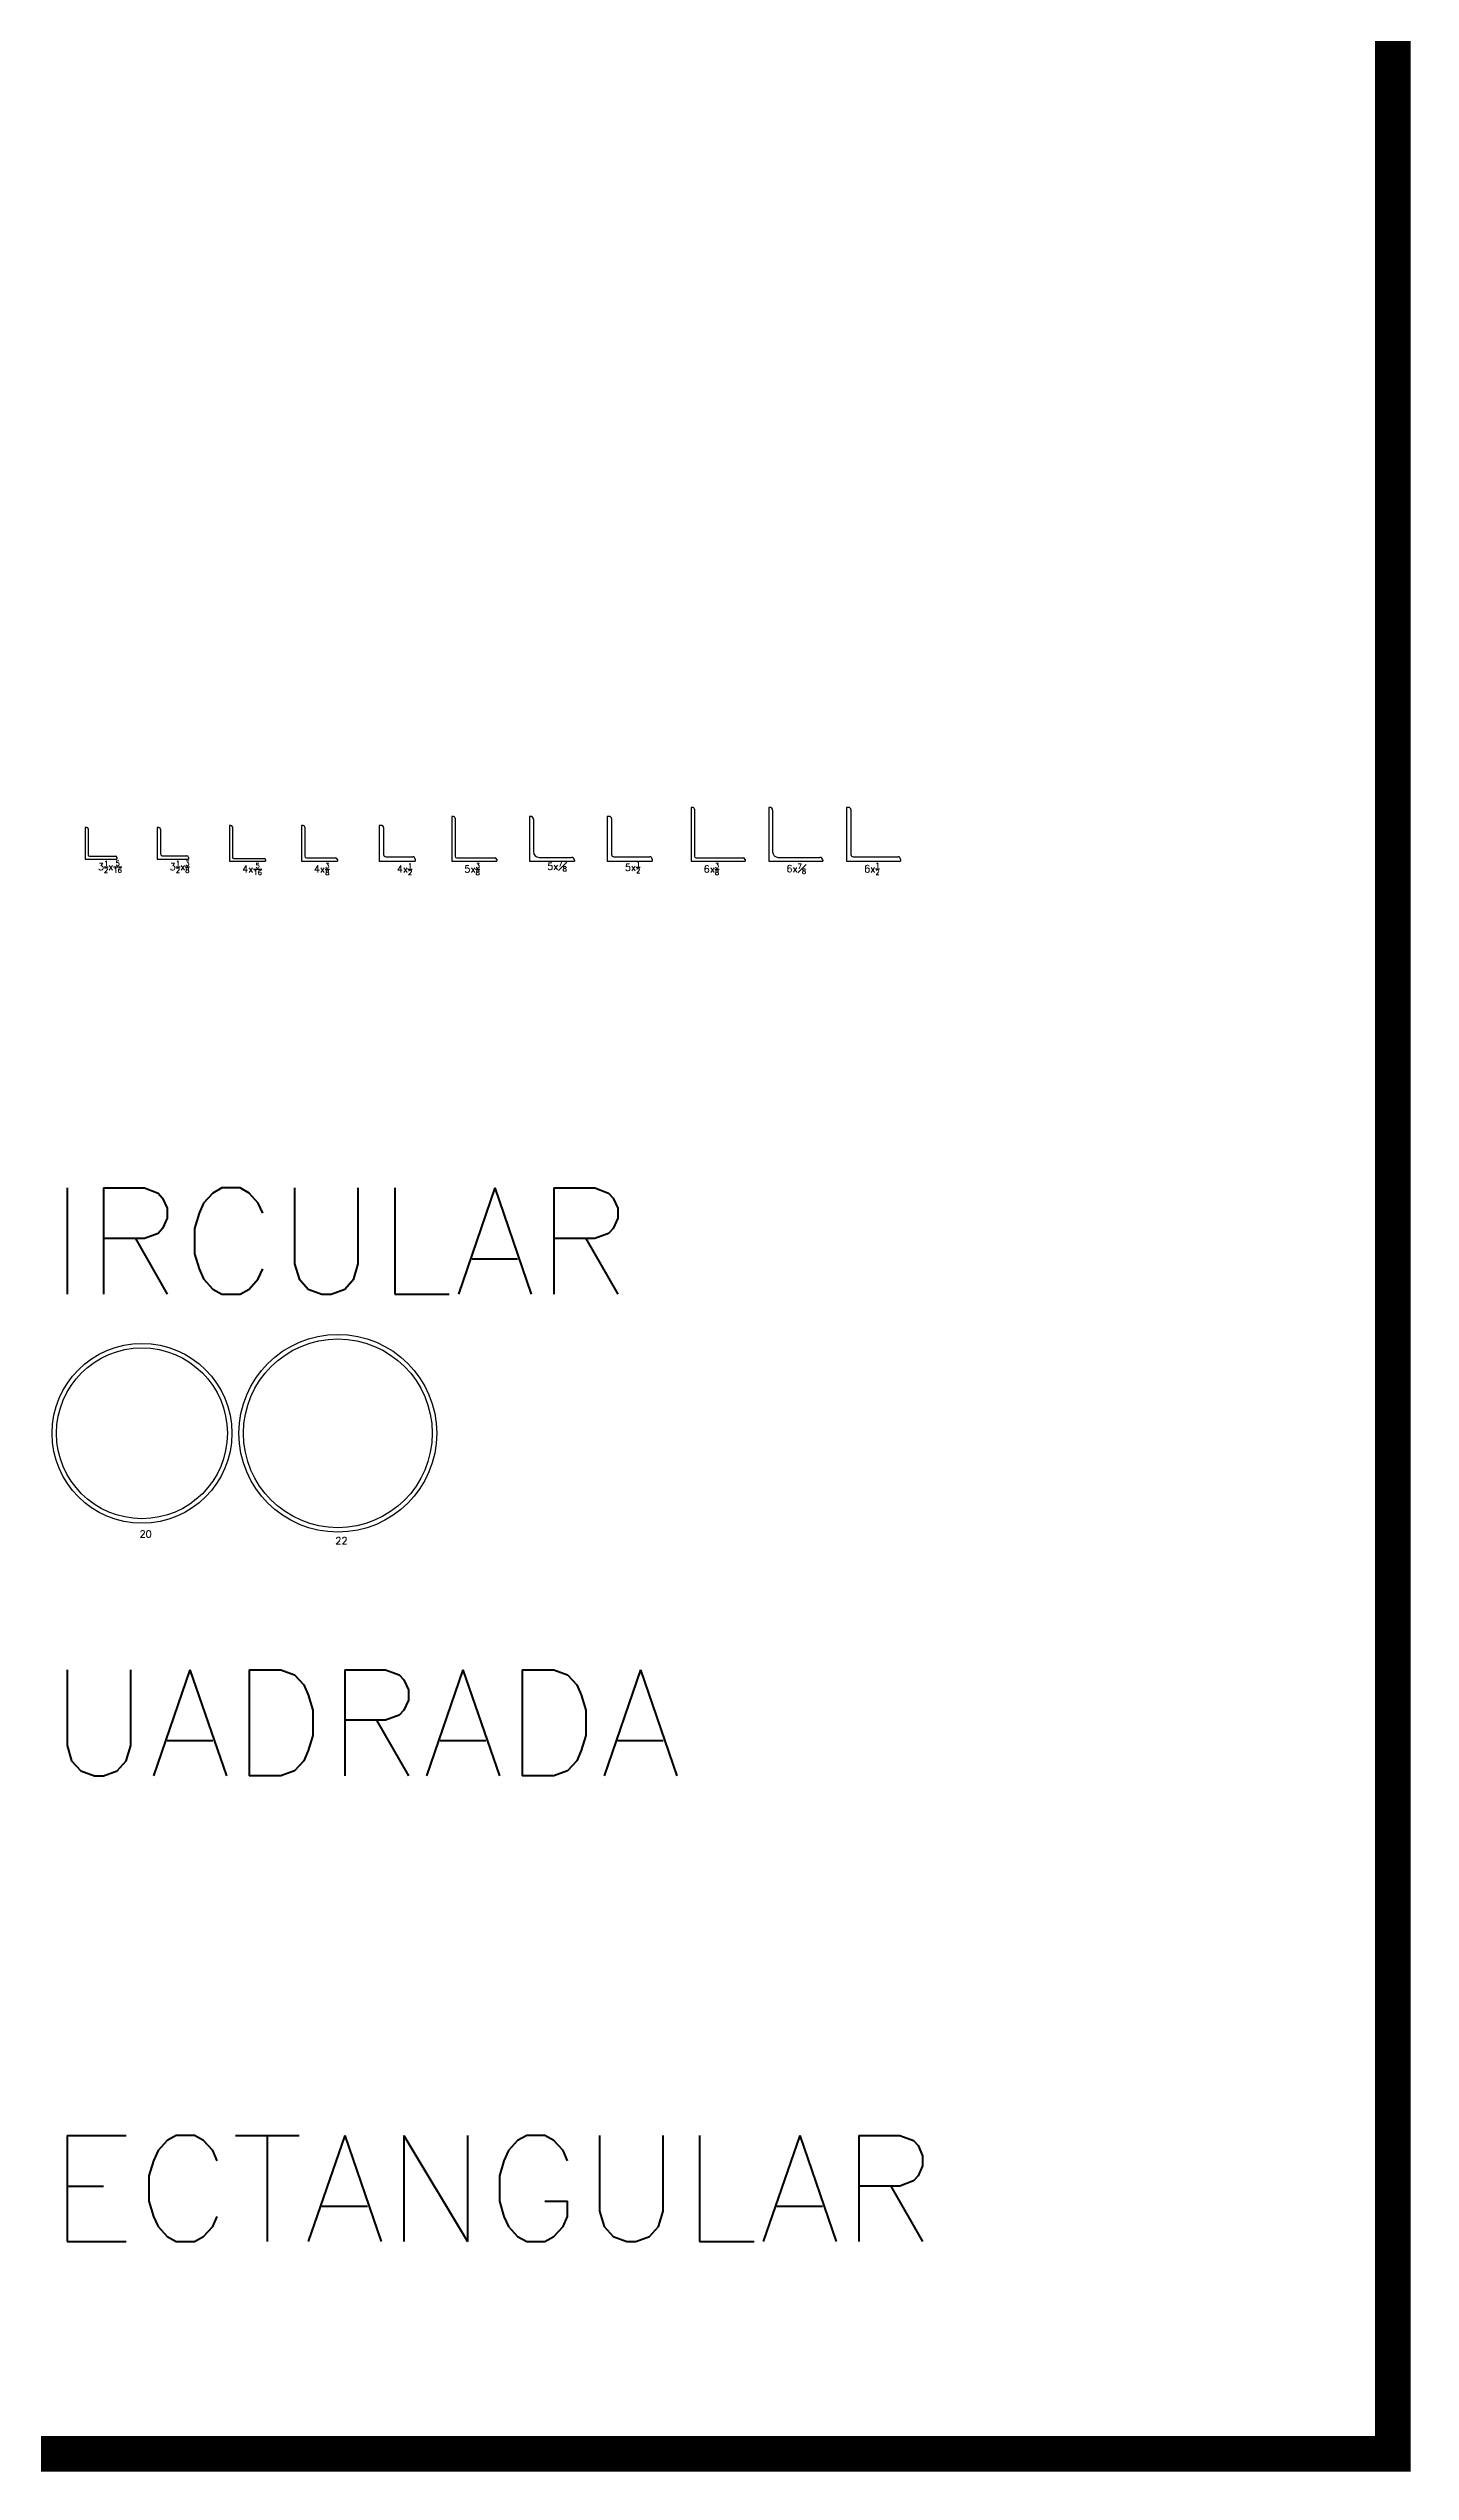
# Model space of a CAD drawing. Header units: metres. Extents: x 177 to 477, y -228 to -48.
# Drawn here: x 453.17 to 457.02, y -71.25 to -64.4 of the extents above; entities that cross this region are included whole.
import ezdxf

# ---------------------------------------------------------------- set-up
doc = ezdxf.new("R2010")
doc.units = ezdxf.units.M
doc.linetypes.add('HIDDEN2', pattern=[0.1875, 0.125, -0.0625])
doc.layers.add('ES-Perfil 01', color=3, linetype='Continuous')
doc.layers.add('LEYENDAS', color=160, linetype='Continuous')
doc.styles.get("Standard").update_dxf_attribs({"font": 'romans.shx'})

# ---------------------------------------------------------------- blocks, each defined once
blk = doc.blocks.new('88.9x7.9')
at = {"layer": 'ES-Perfil 01'}
for p, q in [((0, 0.0889), (0, 0)), ((0.00395, 0.0889), (0, 0.0889)), ((0.0079, 0.08495), (0.0079, 0.01185)), ((0, 0), (0.0889, 0)), ((0.01185, 0.0079), (0.08495, 0.0079)), ((0.0889, 0.00395), (0.0889, 0))]:
    blk.add_line(p, q, dxfattribs=at)
for centre, start, end in [((0.00395, 0.08495), 0, 90), ((0.01185, 0.01185), 180, 270), ((0.08495, 0.00395), 0, 90)]:
    blk.add_arc(centre, 0.00395, start, end, dxfattribs=at)
blk = doc.blocks.new('88.9x9.5')
at = {"layer": 'ES-Perfil 01'}
for p, q in [((0, 0.0889), (0, 0)), ((0.00475, 0.0889), (0, 0.0889)), ((0.0095, 0.08415), (0.0095, 0.01425)), ((0, 0), (0.0889, 0)), ((0.01425, 0.0095), (0.08415, 0.0095)), ((0.0889, 0.00475), (0.0889, 0))]:
    blk.add_line(p, q, dxfattribs=at)
for centre, start, end in [((0.00475, 0.08415), 0, 90), ((0.01425, 0.01425), 180, 270), ((0.08415, 0.00475), 0, 90)]:
    blk.add_arc(centre, 0.00475, start, end, dxfattribs=at)
blk = doc.blocks.new('1016x7.9')
at = {"layer": 'ES-Perfil 01'}
for p, q in [((0, 0.1016), (0, 0)), ((0.00395, 0.1016), (0, 0.1016)), ((0.0079, 0.09765), (0.0079, 0.01185)), ((0, 0), (0.1016, 0)), ((0.01185, 0.0079), (0.09765, 0.0079)), ((0.1016, 0.00395), (0.1016, 0))]:
    blk.add_line(p, q, dxfattribs=at)
for centre, start, end in [((0.00395, 0.09765), 0, 90), ((0.01185, 0.01185), 180, 270), ((0.09765, 0.00395), 0, 90)]:
    blk.add_arc(centre, 0.00395, start, end, dxfattribs=at)
blk = doc.blocks.new('1016x9.5')
at = {"layer": 'ES-Perfil 01'}
for p, q in [((0, 0.1016), (0, 0)), ((0.00475, 0.1016), (0, 0.1016)), ((0.0095, 0.09685), (0.0095, 0.01425)), ((0, 0), (0.1016, 0)), ((0.01425, 0.0095), (0.09685, 0.0095)), ((0.1016, 0.00475), (0.1016, 0))]:
    blk.add_line(p, q, dxfattribs=at)
for centre, start, end in [((0.00475, 0.09685), 0, 90), ((0.01425, 0.01425), 180, 270), ((0.09685, 0.00475), 0, 90)]:
    blk.add_arc(centre, 0.00475, start, end, dxfattribs=at)
blk = doc.blocks.new('1016x12.7')
at = {"layer": 'ES-Perfil 01'}
for p, q in [((0, 0.1016), (0, 0)), ((0.00635, 0.1016), (0, 0.1016)), ((0.0127, 0.09525), (0.0127, 0.01905)), ((0, 0), (0.1016, 0)), ((0.01905, 0.0127), (0.09525, 0.0127)), ((0.1016, 0.00635), (0.1016, 0))]:
    blk.add_line(p, q, dxfattribs=at)
for centre, start, end in [((0.00635, 0.09525), 0, 90), ((0.01905, 0.01905), 180, 270), ((0.09525, 0.00635), 0, 90)]:
    blk.add_arc(centre, 0.00635, start, end, dxfattribs=at)
blk = doc.blocks.new('127x9.5')
at = {"layer": 'ES-Perfil 01'}
for p, q in [((0, 0.127), (0, 0)), ((0.00475, 0.127), (0, 0.127)), ((0.0095, 0.12225), (0.0095, 0.01425)), ((0, 0), (0.127, 0)), ((0.01425, 0.0095), (0.12225, 0.0095)), ((0.127, 0.00475), (0.127, 0))]:
    blk.add_line(p, q, dxfattribs=at)
for centre, start, end in [((0.00475, 0.12225), 0, 90), ((0.01425, 0.01425), 180, 270), ((0.12225, 0.00475), 0, 90)]:
    blk.add_arc(centre, 0.00475, start, end, dxfattribs=at)
blk = doc.blocks.new('127x11.1')
at = {"layer": 'ES-Perfil 01'}
for p, q in [((0, 0.127), (0, 0)), ((0.003, 0.127), (0, 0.127)), ((0.011, 0.119), (0.011, 0.027)), ((0, 0), (0.127, 0)), ((0.027, 0.011), (0.119, 0.011)), ((0.127, 0.003), (0.127, 0))]:
    blk.add_line(p, q, dxfattribs=at)
for centre, radius, start, end in [((0.003, 0.119), 0.008, 360, 90), ((0.027, 0.027), 0.016, 180, 270), ((0.119, 0.003), 0.008, 0, 90)]:
    blk.add_arc(centre, radius, start, end, dxfattribs=at)
blk = doc.blocks.new('127x12.5')
at = {"layer": 'ES-Perfil 01'}
for p, q in [((0, 0.127), (0, 0)), ((0.00635, 0.127), (0, 0.127)), ((0.0127, 0.12065), (0.0127, 0.01905)), ((0, 0), (0.127, 0)), ((0.01905, 0.0127), (0.12065, 0.0127)), ((0.127, 0.00635), (0.127, 0))]:
    blk.add_line(p, q, dxfattribs=at)
for centre, start, end in [((0.00635, 0.12065), 0, 90), ((0.01905, 0.01905), 180, 270), ((0.12065, 0.00635), 0, 90)]:
    blk.add_arc(centre, 0.00635, start, end, dxfattribs=at)
blk = doc.blocks.new('152.4x9.5')
at = {"layer": 'ES-Perfil 01'}
for p, q in [((0, 0.1524), (0, 0)), ((0.00475, 0.1524), (0, 0.1524)), ((0.0095, 0.14765), (0.0095, 0.01425)), ((0, 0), (0.1524, 0)), ((0.01425, 0.0095), (0.14765, 0.0095)), ((0.1524, 0.00475), (0.1524, 0))]:
    blk.add_line(p, q, dxfattribs=at)
for centre, start, end in [((0.00475, 0.14765), 0, 90), ((0.01425, 0.01425), 180, 270), ((0.14765, 0.00475), 0, 90)]:
    blk.add_arc(centre, 0.00475, start, end, dxfattribs=at)
blk = doc.blocks.new('152.4x11.1')
at = {"layer": 'ES-Perfil 01'}
for p, q in [((0, 0.1524), (0, 0)), ((0.003, 0.1524), (0, 0.1524)), ((0.011, 0.1444), (0.011, 0.027)), ((0, 0), (0.1524, 0)), ((0.027, 0.011), (0.1444, 0.011)), ((0.1524, 0.003), (0.1524, 0))]:
    blk.add_line(p, q, dxfattribs=at)
for centre, radius, start, end in [((0.003, 0.1444), 0.008, 360, 90), ((0.027, 0.027), 0.016, 180, 270), ((0.1444, 0.003), 0.008, 0, 90)]:
    blk.add_arc(centre, radius, start, end, dxfattribs=at)
blk = doc.blocks.new('1542.4x12.7')
at = {"layer": 'ES-Perfil 01'}
for p, q in [((0, 0.1524), (0, 0)), ((0.00635, 0.1524), (0, 0.1524)), ((0.0127, 0.14605), (0.0127, 0.01905)), ((0, 0), (0.1524, 0)), ((0.01905, 0.0127), (0.14605, 0.0127)), ((0.1524, 0.00635), (0.1524, 0))]:
    blk.add_line(p, q, dxfattribs=at)
for centre, start, end in [((0.00635, 0.14605), 0, 90), ((0.01905, 0.01905), 180, 270), ((0.14605, 0.00635), 0, 90)]:
    blk.add_arc(centre, 0.00635, start, end, dxfattribs=at)
blk = doc.blocks.new('SC508.2')
at = {"layer": 'ES-Perfil 01'}
for radius in [0.2541, 0.2414]:
    blk.add_circle((0, 0), radius, dxfattribs=at)
blk = doc.blocks.new('SC588')
at = {"layer": 'ES-Perfil 01'}
for radius in [0.2794, 0.2667]:
    blk.add_circle((0, 0), radius, dxfattribs=at)

msp = doc.modelspace()

# ---------------------------------------------------------------- linework, layer by layer
at = {"layer": 'LEYENDAS', "linetype": 'HIDDEN2', "ltscale": 5, "const_width": 0.1}
msp.add_lwpolyline([(449.5110069, -57.6046673), (456.9728437, -57.6046673), (456.9728437, -71.2001214), (449.5110069, -71.2001214)], close=True, dxfattribs=at)

# ---------------------------------------------------------------- block references
for name, p in [('152.4x9.5', (454.9901076, -66.6994749)), ('152.4x11.1', (455.2096076, -66.6994749)), ('1542.4x12.7', (455.4291076, -66.6994749)), ('88.9x7.9', (453.2785576, -66.6931249)), ('88.9x9.5', (453.4815576, -66.6931249)), ('1016x7.9', (453.6860576, -66.6994749)), ('1016x9.5', (453.8890576, -66.6994749)), ('1016x12.7', (454.1085576, -66.6994749)), ('127x9.5', (454.3139576, -66.6994749)), ('127x11.1', (454.5334576, -66.6994749)), ('127x12.5', (454.7529576, -66.6994749)), ('SC508.2', (453.4385655, -68.3160309)), ('SC588', (453.9920655, -68.3160309))]:
    msp.add_blockref(name, p)

# ---------------------------------------------------------------- texts
at = {"attachment_point": 1}
for s, insert, char_height, width in [('\\A1;3{\\H0.7x;\\S1/2;}x{\\H0.7x;\\S5/16;}', (453.3142195, -66.6981908), 0.02, 2.251056728), ('\\A1;3{\\H0.7x;\\S1/2;}x{\\H0.7x;\\S3/8;}', (453.5172195, -66.6981908), 0.02, 2.251056728), ('\\A1;4x{\\H0.7x;\\S5/16;}', (453.7217195, -66.7045408), 0.02, 2.251056728), ('\\A1;4x{\\H0.7x;\\S3/8;}', (453.9247195, -66.7045408), 0.02, 2.251056728), ('\\A1;4x{\\H0.7x;\\S1/2;}', (454.1585445, -66.7045408), 0.02, 2.251056728), ('\\A1;5x{\\H0.7x;\\S3/8;}', (454.3496195, -66.7045408), 0.02, 2.251056728), ('\\A1;5x{\\H0.7x;\\S7#8;\\H1.4286x; }', (454.5834445, -66.6997408), 0.02, 2.251056728), ('\\A1;5x{\\H0.7x;\\S1/2;}', (454.8029445, -66.6997408), 0.02, 2.251056728), ('\\A1;6x{\\H0.7x;\\S3/8;}', (455.0257695, -66.7045408), 0.02, 2.251056728), ('\\A1;6x{\\H0.7x;\\S7#8;\\H1.4286x; }', (455.2595945, -66.7064782), 0.02, 2.251056728), ('\\A1;6x{\\H0.7x;\\S1/2;}', (455.4790945, -66.7039535), 0.02, 2.251056728), ('TUBO SECCION CIRCULAR', (449.7427785, -67.6226745), 0.3, 8.439918321), ('\\A1;20    ', (453.4316869, -68.5905064), 0.02, 2.251056728), ('\\A1;22    ', (453.9851869, -68.6096369), 0.02, 2.251056728), ('TUBO SECCION CUADRADA', (449.7427785, -68.9841375), 0.3, 8.907244452), ('TUBO SECCION RECTANGULAR', (449.7427785, -70.3004638), 0.3, 9.356592208)]:
    msp.add_mtext(s, dxfattribs=dict(at, insert=insert, char_height=char_height, width=width))

doc.saveas('drawing.dxf')
